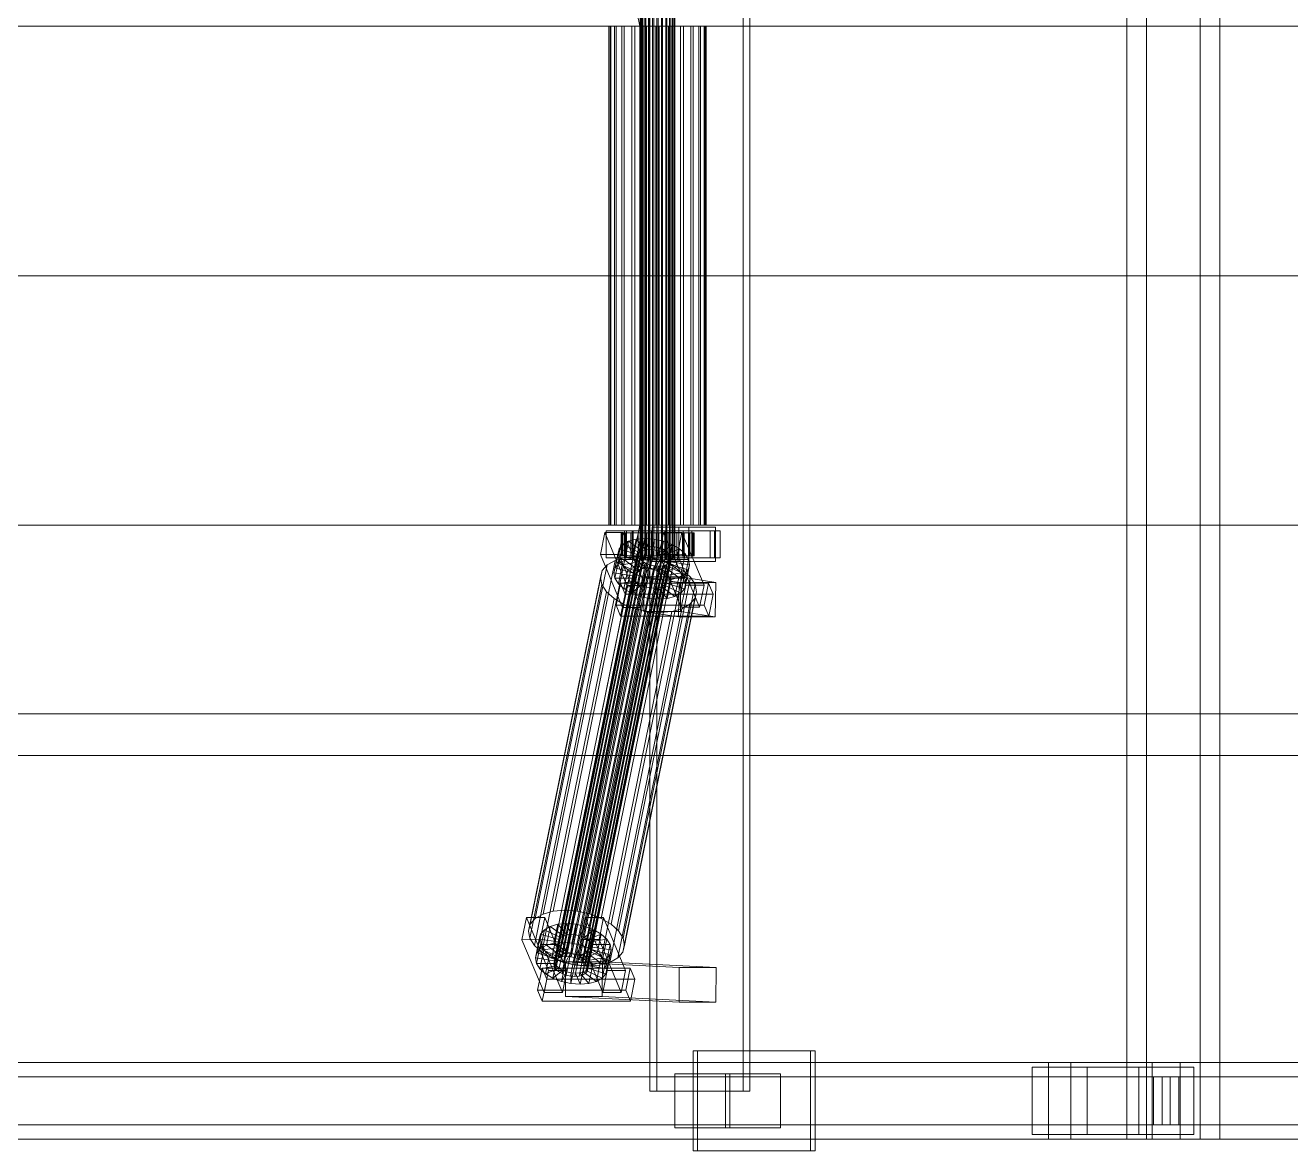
# Model space of a CAD drawing. Header units: millimetres. Extents: x -1970 to 59977, y -50268 to 6837.
# Drawn here: x 23017 to 23676, y -18456 to -17870 of the extents above; entities that cross this region are included whole.
import ezdxf

# ---------------------------------------------------------------- set-up
doc = ezdxf.new("R2010")
doc.units = ezdxf.units.MM
doc.layers.add('superior_C02', color=7, linetype='Continuous', lineweight=0)

msp = doc.modelspace()

# ---------------------------------------------------------------- linework, layer by layer
at = {"layer": 'superior_C02'}
for p, q in [((23591.099, -17550), (23591.099, -18450)), ((23601.328, -18450), (23601.328, -17550)), ((23629.353, -18450), (23629.353, -17550)), ((23639.582, -17550), (23639.582, -18450)), ((23342.755, -17575), (23342.755, -18425)), ((23346.262, -18425), (23346.262, -17575)), ((23391.337, -18425), (23391.337, -17575)), ((23394.844, -17575), (23394.844, -18425)), ((23317.533, -17771.702), (23337.537, -17870)), ((23339.281, -17870), (23319.277, -17771.702)), ((23337.71, -18148), (23337.71, -17852)), ((23337.935, -18148), (23337.935, -17852)), ((23338.098, -18148), (23338.098, -17852)), ((23338.758, -18148), (23338.758, -17852)), ((23339.072, -18148), (23339.072, -17852)), ((23340.123, -18148), (23340.123, -17852)), ((23340.566, -18148), (23340.566, -17852)), ((23341.936, -18148), (23341.936, -17852)), ((23342.478, -18148), (23342.478, -17852)), ((23344.074, -18148), (23344.074, -17852)), ((23344.679, -18148), (23344.679, -17852)), ((23346.391, -18148), (23346.391, -17852)), ((23347.018, -18148), (23347.018, -17852)), ((23348.73, -18148), (23348.73, -17852)), ((23349.335, -18148), (23349.335, -17852)), ((23350.931, -18148), (23350.931, -17852)), ((23351.473, -18148), (23351.473, -17852)), ((23352.843, -18148), (23352.843, -17852)), ((23353.286, -18148), (23353.286, -17852)), ((23354.337, -18148), (23354.337, -17852)), ((23354.651, -18148), (23354.651, -17852)), ((23355.312, -17852), (23355.312, -18148)), ((23355.474, -18148), (23355.474, -17852)), ((23355.699, -18148), (23355.699, -17852)), ((22763.436, -17870), (23337.537, -17870)), ((23339.281, -17870), (22765.179, -17870)), ((23321.956, -17870), (23321.32, -17870)), ((23321.32, -17870), (23322.414, -17870)), ((23321.32, -18130), (23321.32, -17870)), ((23324.279, -17870), (23321.956, -17870)), ((23321.956, -18130), (23321.956, -17870)), ((23322.414, -17870), (23325.163, -17870)), ((23322.414, -18130), (23322.414, -17870)), ((23328.13, -17870), (23324.279, -17870)), ((23324.279, -18130), (23324.279, -17870)), ((23325.163, -17870), (23329.38, -17870)), ((23325.163, -18130), (23325.163, -17870)), ((23333.247, -17870), (23328.13, -17870)), ((23328.13, -18130), (23328.13, -17870)), ((23329.38, -17870), (23334.777, -17870)), ((23329.38, -18130), (23329.38, -17870)), ((23339.281, -17870), (23333.247, -17870)), ((23333.247, -18130), (23333.247, -17870)), ((23334.777, -17870), (23340.988, -17870)), ((23334.777, -18130), (23334.777, -17870)), ((23337.537, -17870), (23337.537, -18000)), ((23337.537, -17870), (23768.113, -17870)), ((23339.281, -18000), (23339.281, -17870)), ((23769.857, -17870), (23339.281, -17870)), ((23345.821, -17870), (23339.281, -17870)), ((23339.281, -18130), (23339.281, -17870)), ((23340.988, -17870), (23347.588, -17870)), ((23340.988, -18130), (23340.988, -17870)), ((23352.421, -17870), (23345.821, -17870)), ((23345.821, -18130), (23345.821, -17870)), ((23347.588, -17870), (23354.128, -17870)), ((23347.588, -18130), (23347.588, -17870)), ((23358.632, -17870), (23352.421, -17870)), ((23352.421, -18130), (23352.421, -17870)), ((23354.128, -17870), (23360.162, -17870)), ((23354.128, -18130), (23354.128, -17870)), ((23364.029, -17870), (23358.632, -17870)), ((23358.632, -18130), (23358.632, -17870)), ((23360.162, -17870), (23365.279, -17870)), ((23360.162, -18130), (23360.162, -17870)), ((23368.246, -17870), (23364.029, -17870)), ((23364.029, -18130), (23364.029, -17870)), ((23365.279, -17870), (23369.13, -17870)), ((23365.279, -18130), (23365.279, -17870)), ((23370.996, -17870), (23368.246, -17870)), ((23368.246, -18130), (23368.246, -17870)), ((23369.13, -17870), (23371.453, -17870)), ((23369.13, -18130), (23369.13, -17870)), ((23372.089, -17870), (23370.996, -17870)), ((23370.996, -17870), (23370.996, -18130)), ((23371.453, -17870), (23372.089, -17870)), ((23371.453, -18130), (23371.453, -17870)), ((23372.089, -18130), (23372.089, -17870)), ((22763.436, -18000), (23337.537, -18000)), ((23339.281, -18000), (22765.179, -18000)), ((23337.537, -18000), (23337.537, -18130)), ((23337.537, -18000), (23768.113, -18000)), ((23339.281, -18130), (23339.281, -18000)), ((23769.857, -18000), (23339.281, -18000)), ((22763.436, -18130), (23337.537, -18130)), ((23339.281, -18130), (22765.179, -18130)), ((23337.537, -18130), (23317.533, -18228.298)), ((23319.277, -18228.298), (23339.281, -18130)), ((23322.414, -18130), (23321.32, -18130)), ((23321.32, -18130), (23321.956, -18130)), ((23321.956, -18130), (23324.279, -18130)), ((23325.163, -18130), (23322.414, -18130)), ((23324.279, -18130), (23328.13, -18130)), ((23329.38, -18130), (23325.163, -18130)), ((23328.13, -18130), (23333.247, -18130)), ((23334.777, -18130), (23329.38, -18130)), ((23333.247, -18130), (23339.281, -18130)), ((23340.988, -18130), (23334.777, -18130)), ((23337.537, -18130), (23768.113, -18130)), ((23769.857, -18130), (23339.281, -18130)), ((23339.281, -18130), (23345.821, -18130)), ((23347.588, -18130), (23340.988, -18130)), ((23362.99, -18131), (23343.863, -18131)), ((23343.863, -18131), (23343.863, -18149)), ((23357.775, -18131), (23343.863, -18131)), ((23345.821, -18130), (23352.421, -18130)), ((23354.128, -18130), (23347.588, -18130)), ((23352.421, -18130), (23358.632, -18130)), ((23360.162, -18130), (23354.128, -18130)), ((23357.775, -18149), (23357.775, -18131)), ((23357.775, -18131), (23376.902, -18131)), ((23358.632, -18130), (23364.029, -18130)), ((23365.279, -18130), (23360.162, -18130)), ((23362.99, -18149), (23362.99, -18131)), ((23362.99, -18131), (23376.902, -18131)), ((23364.029, -18130), (23368.246, -18130)), ((23369.13, -18130), (23365.279, -18130)), ((23368.246, -18130), (23370.996, -18130)), ((23371.453, -18130), (23369.13, -18130)), ((23370.996, -18130), (23372.089, -18130)), ((23372.089, -18130), (23371.453, -18130)), ((23376.902, -18131), (23376.902, -18149)), ((23319.223, -18133.859), (23316.89, -18145.327)), ((23328.787, -18133.847), (23319.223, -18133.859)), ((23330.746, -18161.391), (23319.223, -18133.859)), ((23329.463, -18133), (23319.899, -18133)), ((23319.899, -18133), (23319.899, -18147)), ((23333.928, -18133), (23319.899, -18133)), ((23326.453, -18145.315), (23328.787, -18133.847)), ((23328.192, -18134), (23327.716, -18134)), ((23327.716, -18134), (23337.71, -18134)), ((23327.716, -18146), (23327.716, -18134)), ((23327.716, -18134), (23328.534, -18134)), ((23329.93, -18134), (23328.192, -18134)), ((23328.192, -18134), (23337.935, -18134)), ((23328.192, -18146), (23328.192, -18134)), ((23328.534, -18134), (23338.098, -18134)), ((23328.534, -18146), (23328.534, -18134)), ((23328.534, -18134), (23330.591, -18134)), ((23331.626, -18138.419), (23328.588, -18140.156)), ((23328.787, -18133.847), (23340.31, -18161.379)), ((23329.463, -18147), (23329.463, -18133)), ((23329.463, -18133), (23343.491, -18133)), ((23329.625, -18148.249), (23331.626, -18138.419)), ((23332.81, -18134), (23329.93, -18134)), ((23329.93, -18134), (23338.758, -18134)), ((23329.93, -18146), (23329.93, -18134)), ((23376.379, -18133), (23330.475, -18133)), ((23330.475, -18133), (23330.475, -18147)), ((23333.397, -18133), (23330.475, -18133)), ((23330.591, -18134), (23339.072, -18134)), ((23330.591, -18146), (23330.591, -18134)), ((23330.591, -18134), (23333.745, -18134)), ((23335.553, -18137.325), (23331.626, -18138.419)), ((23331.626, -18138.419), (23338.487, -18143.38)), ((23336.638, -18134), (23332.81, -18134)), ((23332.81, -18134), (23340.123, -18134)), ((23332.81, -18146), (23332.81, -18134)), ((23333.397, -18147), (23333.397, -18133)), ((23333.397, -18133), (23379.301, -18133)), ((23333.552, -18147.155), (23335.553, -18137.325)), ((23333.745, -18134), (23340.566, -18134)), ((23333.745, -18146), (23333.745, -18134)), ((23333.745, -18134), (23337.783, -18134)), ((23333.928, -18147), (23333.928, -18133)), ((23333.928, -18133), (23343.491, -18133)), ((23340.1, -18136.948), (23335.553, -18137.325)), ((23335.553, -18137.325), (23340.347, -18142.862)), ((23341.151, -18134), (23336.638, -18134)), ((23336.638, -18134), (23341.936, -18134)), ((23336.638, -18146), (23336.638, -18134)), ((23337.71, -18134), (23337.935, -18134)), ((23337.71, -18134), (23337.71, -18146)), ((23338.098, -18134), (23337.71, -18134)), ((23337.783, -18134), (23342.478, -18134)), ((23337.783, -18146), (23337.783, -18134)), ((23337.783, -18134), (23342.428, -18134)), ((23337.935, -18134), (23338.758, -18134)), ((23337.935, -18134), (23337.935, -18146)), ((23338.098, -18134), (23338.098, -18146)), ((23339.072, -18134), (23338.098, -18134)), ((23338.1, -18146.777), (23340.1, -18136.948)), ((23338.758, -18134), (23340.123, -18134)), ((23338.758, -18134), (23338.758, -18146)), ((23339.072, -18134), (23339.072, -18146)), ((23340.566, -18134), (23339.072, -18134)), ((23344.958, -18137.313), (23340.1, -18136.948)), ((23340.1, -18136.948), (23342.501, -18142.683)), ((23340.123, -18134), (23341.936, -18134)), ((23340.123, -18134), (23340.123, -18146)), ((23340.566, -18134), (23340.566, -18146)), ((23342.478, -18134), (23340.566, -18134)), ((23346.044, -18134), (23341.151, -18134)), ((23341.151, -18134), (23344.074, -18134)), ((23341.151, -18146), (23341.151, -18134)), ((23341.936, -18134), (23344.074, -18134)), ((23341.936, -18134), (23341.936, -18146)), ((23342.428, -18134), (23344.679, -18134)), ((23342.428, -18146), (23342.428, -18134)), ((23342.428, -18134), (23347.366, -18134)), ((23342.478, -18134), (23342.478, -18146)), ((23344.679, -18134), (23342.478, -18134)), ((23342.958, -18147.143), (23344.958, -18137.313)), ((23343.491, -18133), (23343.491, -18147)), ((23344.074, -18134), (23346.391, -18134)), ((23344.074, -18134), (23344.074, -18146)), ((23344.679, -18134), (23344.679, -18146)), ((23347.018, -18134), (23344.679, -18134)), ((23344.958, -18137.313), (23344.802, -18142.856)), ((23349.796, -18138.396), (23344.958, -18137.313)), ((23350.981, -18134), (23346.044, -18134)), ((23346.044, -18134), (23346.391, -18134)), ((23346.044, -18146), (23346.044, -18134)), ((23346.391, -18134), (23348.73, -18134)), ((23346.391, -18134), (23346.391, -18146)), ((23347.366, -18134), (23347.018, -18134)), ((23347.018, -18134), (23347.018, -18146)), ((23349.335, -18134), (23347.018, -18134)), ((23349.796, -18138.396), (23347.094, -18143.369)), ((23347.366, -18146), (23347.366, -18134)), ((23347.366, -18134), (23352.258, -18134)), ((23349.826, -18133.821), (23347.492, -18145.289)), ((23347.796, -18148.226), (23349.796, -18138.396)), ((23350.981, -18134), (23348.73, -18134)), ((23348.73, -18134), (23350.931, -18134)), ((23348.73, -18134), (23348.73, -18146)), ((23352.258, -18134), (23349.335, -18134)), ((23349.335, -18134), (23349.335, -18146)), ((23351.473, -18134), (23349.335, -18134)), ((23354.284, -18140.123), (23349.796, -18138.396)), ((23359.389, -18133.809), (23349.826, -18133.821)), ((23361.349, -18161.353), (23349.826, -18133.821)), ((23360.066, -18133), (23350.502, -18133)), ((23350.502, -18133), (23350.502, -18147)), ((23364.531, -18133), (23350.502, -18133)), ((23355.626, -18134), (23350.931, -18134)), ((23350.931, -18134), (23352.843, -18134)), ((23350.931, -18134), (23350.931, -18146)), ((23355.626, -18134), (23350.981, -18134)), ((23350.981, -18146), (23350.981, -18134)), ((23356.771, -18134), (23351.473, -18134)), ((23351.473, -18134), (23351.473, -18146)), ((23353.286, -18134), (23351.473, -18134)), ((23352.258, -18146), (23352.258, -18134)), ((23352.258, -18134), (23356.771, -18134)), ((23359.664, -18134), (23352.843, -18134)), ((23352.843, -18134), (23354.337, -18134)), ((23352.843, -18134), (23352.843, -18146)), ((23360.599, -18134), (23353.286, -18134)), ((23353.286, -18134), (23353.286, -18146)), ((23354.651, -18134), (23353.286, -18134)), ((23362.819, -18134), (23354.337, -18134)), ((23354.337, -18134), (23355.312, -18134)), ((23354.337, -18134), (23354.337, -18146)), ((23363.48, -18134), (23354.651, -18134)), ((23354.651, -18134), (23354.651, -18146)), ((23355.474, -18134), (23354.651, -18134)), ((23355.312, -18134), (23364.875, -18134)), ((23355.312, -18146), (23355.312, -18134)), ((23355.312, -18134), (23355.699, -18134)), ((23365.217, -18134), (23355.474, -18134)), ((23355.474, -18134), (23355.474, -18146)), ((23355.699, -18134), (23355.474, -18134)), ((23359.664, -18134), (23355.626, -18134)), ((23355.626, -18146), (23355.626, -18134)), ((23365.693, -18134), (23355.699, -18134)), ((23355.699, -18134), (23355.699, -18146)), ((23356.771, -18146), (23356.771, -18134)), ((23356.771, -18134), (23360.599, -18134)), ((23357.056, -18145.277), (23359.389, -18133.809)), ((23359.389, -18133.809), (23370.913, -18161.341)), ((23362.819, -18134), (23359.664, -18134)), ((23359.664, -18146), (23359.664, -18134)), ((23360.066, -18147), (23360.066, -18133)), ((23360.066, -18133), (23374.094, -18133)), ((23360.599, -18146), (23360.599, -18134)), ((23360.599, -18134), (23363.48, -18134)), ((23364.875, -18134), (23362.819, -18134)), ((23362.819, -18146), (23362.819, -18134)), ((23363.48, -18146), (23363.48, -18134)), ((23363.48, -18134), (23365.217, -18134)), ((23364.531, -18147), (23364.531, -18133)), ((23364.531, -18133), (23374.094, -18133)), ((23364.875, -18134), (23364.875, -18146)), ((23365.693, -18134), (23364.875, -18134)), ((23365.217, -18146), (23365.217, -18134)), ((23365.217, -18134), (23365.693, -18134)), ((23365.693, -18146), (23365.693, -18134)), ((23374.094, -18133), (23374.094, -18147)), ((23376.379, -18147), (23376.379, -18133)), ((23376.379, -18133), (23379.301, -18133)), ((23379.301, -18133), (23379.301, -18147)), ((23292.613, -18358.68), (23336.122, -18144.881)), ((23292.952, -18357.434), (23336.46, -18143.635)), ((23293.872, -18356.363), (23337.381, -18142.565)), ((23295.311, -18355.541), (23338.82, -18141.742)), ((23297.171, -18355.022), (23340.68, -18141.224)), ((23299.325, -18354.844), (23342.834, -18141.045)), ((23301.627, -18355.017), (23345.135, -18141.218)), ((23303.918, -18355.53), (23347.427, -18141.731)), ((23306.044, -18356.348), (23349.553, -18142.549)), ((23307.859, -18357.415), (23351.368, -18143.617)), ((23309.24, -18358.659), (23352.749, -18144.861)), ((23316.89, -18145.327), (23326.453, -18145.315)), ((23316.89, -18145.327), (23328.413, -18172.859)), ((23323.929, -18154.877), (23325.929, -18145.047)), ((23324.644, -18152.246), (23326.645, -18142.416)), ((23326.645, -18142.416), (23325.929, -18145.047)), ((23325.929, -18145.047), (23335.788, -18146.52)), ((23325.929, -18145.047), (23326.491, -18147.868)), ((23337.976, -18172.847), (23326.453, -18145.315)), ((23326.587, -18149.985), (23328.588, -18140.156)), ((23328.588, -18140.156), (23326.645, -18142.416)), ((23326.645, -18142.416), (23336.127, -18145.274)), ((23337.71, -18146), (23327.716, -18146)), ((23327.716, -18146), (23328.192, -18146)), ((23328.534, -18146), (23327.716, -18146)), ((23337.935, -18146), (23328.192, -18146)), ((23328.192, -18146), (23329.93, -18146)), ((23338.098, -18146), (23328.534, -18146)), ((23330.591, -18146), (23328.534, -18146)), ((23328.588, -18140.156), (23337.047, -18144.203)), ((23338.758, -18146), (23329.93, -18146)), ((23329.93, -18146), (23332.81, -18146)), ((23339.072, -18146), (23330.591, -18146)), ((23333.745, -18146), (23330.591, -18146)), ((23340.123, -18146), (23332.81, -18146)), ((23332.81, -18146), (23336.638, -18146)), ((23340.566, -18146), (23333.745, -18146)), ((23337.783, -18146), (23333.745, -18146)), ((23336.127, -18145.274), (23334.127, -18155.103)), ((23337.047, -18144.203), (23335.047, -18154.033)), ((23335.788, -18146.52), (23336.127, -18145.274)), ((23336.46, -18143.635), (23336.122, -18144.881)), ((23336.122, -18144.881), (23336.388, -18146.218)), ((23336.127, -18145.274), (23337.047, -18144.203)), ((23337.381, -18142.565), (23336.46, -18143.635)), ((23338.487, -18143.38), (23336.486, -18153.21)), ((23341.936, -18146), (23336.638, -18146)), ((23336.638, -18146), (23341.151, -18146)), ((23337.047, -18144.203), (23338.487, -18143.38)), ((23338.82, -18141.742), (23337.381, -18142.565)), ((23337.935, -18146), (23337.71, -18146)), ((23337.71, -18146), (23338.098, -18146)), ((23342.478, -18146), (23337.783, -18146)), ((23342.428, -18146), (23337.783, -18146)), ((23338.758, -18146), (23337.935, -18146)), ((23338.098, -18146), (23339.072, -18146)), ((23340.347, -18142.862), (23338.346, -18152.692)), ((23338.487, -18143.38), (23340.347, -18142.862)), ((23340.123, -18146), (23338.758, -18146)), ((23340.68, -18141.224), (23338.82, -18141.742)), ((23339.072, -18146), (23340.566, -18146)), ((23341.936, -18146), (23340.123, -18146)), ((23340.347, -18142.862), (23342.501, -18142.683)), ((23342.501, -18142.683), (23340.5, -18152.513)), ((23340.566, -18146), (23342.478, -18146)), ((23342.834, -18141.045), (23340.68, -18141.224)), ((23344.074, -18146), (23341.151, -18146)), ((23341.151, -18146), (23346.044, -18146)), ((23344.074, -18146), (23341.936, -18146)), ((23344.679, -18146), (23342.428, -18146)), ((23347.366, -18146), (23342.428, -18146)), ((23342.478, -18146), (23344.679, -18146)), ((23342.501, -18142.683), (23344.802, -18142.856)), ((23344.802, -18142.856), (23342.802, -18152.686)), ((23345.135, -18141.218), (23342.834, -18141.045)), ((23346.391, -18146), (23344.074, -18146)), ((23344.679, -18146), (23347.018, -18146)), ((23344.802, -18142.856), (23347.094, -18143.369)), ((23347.094, -18143.369), (23345.093, -18153.199)), ((23347.427, -18141.731), (23345.135, -18141.218)), ((23346.391, -18146), (23346.044, -18146)), ((23346.044, -18146), (23350.981, -18146)), ((23348.73, -18146), (23346.391, -18146)), ((23347.018, -18146), (23347.366, -18146)), ((23347.018, -18146), (23349.335, -18146)), ((23347.094, -18143.369), (23349.22, -18144.188)), ((23349.22, -18144.188), (23347.219, -18154.017)), ((23352.258, -18146), (23347.366, -18146)), ((23349.553, -18142.549), (23347.427, -18141.731)), ((23347.492, -18145.289), (23357.056, -18145.277)), ((23347.492, -18145.289), (23359.015, -18172.821)), ((23350.931, -18146), (23348.73, -18146)), ((23348.73, -18146), (23350.981, -18146)), ((23351.035, -18145.255), (23349.034, -18155.085)), ((23354.284, -18140.123), (23349.22, -18144.188)), ((23349.22, -18144.188), (23351.035, -18145.255)), ((23349.335, -18146), (23352.258, -18146)), ((23349.335, -18146), (23351.473, -18146)), ((23351.368, -18143.617), (23349.553, -18142.549)), ((23352.843, -18146), (23350.931, -18146)), ((23350.931, -18146), (23355.626, -18146)), ((23350.981, -18146), (23355.626, -18146)), ((23358.117, -18142.377), (23351.035, -18145.255)), ((23351.035, -18145.255), (23352.416, -18146.499)), ((23352.749, -18144.861), (23351.368, -18143.617)), ((23351.473, -18146), (23356.771, -18146)), ((23351.473, -18146), (23353.286, -18146)), ((23356.771, -18146), (23352.258, -18146)), ((23352.284, -18149.953), (23354.284, -18140.123)), ((23361.032, -18145.003), (23352.416, -18146.499)), ((23353.602, -18146.196), (23352.749, -18144.861)), ((23354.337, -18146), (23352.843, -18146)), ((23352.843, -18146), (23359.664, -18146)), ((23353.286, -18146), (23360.599, -18146)), ((23353.286, -18146), (23354.651, -18146)), ((23358.117, -18142.377), (23354.284, -18140.123)), ((23355.312, -18146), (23354.337, -18146)), ((23354.337, -18146), (23362.819, -18146)), ((23354.651, -18146), (23363.48, -18146)), ((23354.651, -18146), (23355.474, -18146)), ((23364.875, -18146), (23355.312, -18146)), ((23355.699, -18146), (23355.312, -18146)), ((23355.474, -18146), (23365.217, -18146)), ((23355.474, -18146), (23355.699, -18146)), ((23355.626, -18146), (23359.664, -18146)), ((23355.699, -18146), (23365.693, -18146)), ((23356.116, -18152.207), (23358.117, -18142.377)), ((23360.599, -18146), (23356.771, -18146)), ((23368.579, -18172.809), (23357.056, -18145.277)), ((23361.032, -18145.003), (23358.117, -18142.377)), ((23359.032, -18154.833), (23361.032, -18145.003)), ((23359.664, -18146), (23362.819, -18146)), ((23363.48, -18146), (23360.599, -18146)), ((23362.832, -18147.823), (23361.032, -18145.003)), ((23362.819, -18146), (23364.875, -18146)), ((23365.217, -18146), (23363.48, -18146)), ((23364.875, -18146), (23365.693, -18146)), ((23365.693, -18146), (23365.217, -18146)), ((23282.998, -18334.981), (23320.506, -18150.672)), ((23287.06, -18332.659), (23324.568, -18148.35)), ((23292.31, -18331.197), (23329.817, -18146.887)), ((23292.879, -18360.017), (23336.388, -18146.218)), ((23293.731, -18361.352), (23337.24, -18147.554)), ((23295.112, -18362.596), (23338.621, -18148.798)), ((23296.927, -18363.664), (23340.436, -18149.865)), ((23298.389, -18330.692), (23335.896, -18146.383)), ((23299.053, -18364.482), (23342.562, -18150.683)), ((23301.345, -18364.995), (23344.854, -18151.196)), ((23303.646, -18365.168), (23347.155, -18151.369)), ((23304.883, -18331.181), (23342.391, -18146.872)), ((23305.8, -18364.989), (23349.309, -18151.191)), ((23307.66, -18364.471), (23351.169, -18150.672)), ((23309.1, -18363.648), (23352.608, -18149.85)), ((23310.02, -18362.578), (23353.529, -18148.779)), ((23353.602, -18146.196), (23310.093, -18359.995)), ((23310.359, -18361.332), (23353.868, -18147.533)), ((23311.351, -18332.629), (23348.859, -18148.32)), ((23317.351, -18334.938), (23354.859, -18150.629)), ((23320.506, -18150.672), (23317.909, -18153.694)), ((23319.899, -18147), (23329.463, -18147)), ((23319.899, -18147), (23333.928, -18147)), ((23324.568, -18148.35), (23320.506, -18150.672)), ((23323.929, -18154.877), (23324.644, -18152.246)), ((23324.49, -18157.698), (23326.491, -18147.868)), ((23329.817, -18146.887), (23324.568, -18148.35)), ((23324.644, -18152.246), (23326.587, -18149.985)), ((23334.127, -18155.103), (23324.644, -18152.246)), ((23326.29, -18160.518), (23328.291, -18150.688)), ((23326.491, -18147.868), (23336.054, -18147.856)), ((23326.491, -18147.868), (23328.291, -18150.688)), ((23326.587, -18149.985), (23329.625, -18148.249)), ((23335.047, -18154.033), (23326.587, -18149.985)), ((23328.291, -18150.688), (23336.907, -18149.192)), ((23328.291, -18150.688), (23331.206, -18153.314)), ((23343.491, -18147), (23329.463, -18147)), ((23329.625, -18148.249), (23333.552, -18147.155)), ((23336.486, -18153.21), (23329.625, -18148.249)), ((23335.896, -18146.383), (23329.817, -18146.887)), ((23330.475, -18147), (23376.379, -18147)), ((23330.475, -18147), (23333.397, -18147)), ((23331.206, -18153.314), (23338.288, -18150.436)), ((23379.301, -18147), (23333.397, -18147)), ((23333.552, -18147.155), (23338.1, -18146.777)), ((23338.346, -18152.692), (23333.552, -18147.155)), ((23335.788, -18146.52), (23333.788, -18156.35)), ((23343.491, -18147), (23333.928, -18147)), ((23336.054, -18147.856), (23334.054, -18157.686)), ((23336.907, -18149.192), (23334.906, -18159.022)), ((23335.038, -18155.567), (23340.103, -18151.503)), ((23336.054, -18147.856), (23335.788, -18146.52)), ((23342.391, -18146.872), (23335.896, -18146.383)), ((23336.907, -18149.192), (23336.054, -18147.856)), ((23338.288, -18150.436), (23336.287, -18160.266)), ((23336.388, -18146.218), (23337.24, -18147.554)), ((23338.346, -18152.692), (23336.486, -18153.21)), ((23338.288, -18150.436), (23336.907, -18149.192)), ((23337.24, -18147.554), (23338.621, -18148.798)), ((23338.098, -18148), (23337.71, -18148)), ((23337.71, -18148), (23337.935, -18148)), ((23337.935, -18148), (23338.758, -18148)), ((23339.072, -18148), (23338.098, -18148)), ((23340.5, -18152.513), (23338.1, -18146.777)), ((23338.1, -18146.777), (23342.958, -18147.143)), ((23340.103, -18151.503), (23338.103, -18161.333)), ((23340.103, -18151.503), (23338.288, -18150.436)), ((23340.5, -18152.513), (23338.346, -18152.692)), ((23338.621, -18148.798), (23340.436, -18149.865)), ((23338.758, -18148), (23340.123, -18148)), ((23340.566, -18148), (23339.072, -18148)), ((23339.526, -18157.295), (23342.229, -18152.321)), ((23342.229, -18152.321), (23340.103, -18151.503)), ((23340.123, -18148), (23341.936, -18148)), ((23342.229, -18152.321), (23340.228, -18162.151)), ((23340.436, -18149.865), (23342.562, -18150.683)), ((23342.802, -18152.686), (23340.5, -18152.513)), ((23342.478, -18148), (23340.566, -18148)), ((23341.936, -18148), (23344.074, -18148)), ((23344.521, -18152.835), (23342.229, -18152.321)), ((23348.859, -18148.32), (23342.391, -18146.872)), ((23344.679, -18148), (23342.478, -18148)), ((23342.562, -18150.683), (23344.854, -18151.196)), ((23342.802, -18152.686), (23342.958, -18147.143)), ((23345.093, -18153.199), (23342.802, -18152.686)), ((23342.958, -18147.143), (23347.796, -18148.226)), ((23343.863, -18149), (23362.99, -18149)), ((23357.775, -18149), (23343.863, -18149)), ((23344.074, -18148), (23346.391, -18148)), ((23347.018, -18148), (23344.679, -18148)), ((23344.854, -18151.196), (23347.155, -18151.369)), ((23345.093, -18153.199), (23347.796, -18148.226)), ((23346.391, -18148), (23348.73, -18148)), ((23349.335, -18148), (23347.018, -18148)), ((23347.155, -18151.369), (23349.309, -18151.191)), ((23347.219, -18154.017), (23352.284, -18149.953)), ((23347.796, -18148.226), (23352.284, -18149.953)), ((23348.73, -18148), (23350.931, -18148)), ((23350.836, -18152.311), (23348.835, -18162.14)), ((23354.859, -18150.629), (23348.859, -18148.32)), ((23350.836, -18152.311), (23348.976, -18152.829)), ((23349.034, -18155.085), (23356.116, -18152.207)), ((23349.309, -18151.191), (23351.169, -18150.672)), ((23351.473, -18148), (23349.335, -18148)), ((23352.275, -18151.488), (23350.275, -18161.318)), ((23352.416, -18146.499), (23350.415, -18156.329)), ((23350.502, -18147), (23360.066, -18147)), ((23350.502, -18147), (23364.531, -18147)), ((23352.275, -18151.488), (23350.836, -18152.311)), ((23357.697, -18157.272), (23350.836, -18152.311)), ((23350.931, -18148), (23352.843, -18148)), ((23351.169, -18150.672), (23352.608, -18149.85)), ((23353.195, -18150.417), (23351.195, -18160.247)), ((23351.268, -18157.665), (23353.268, -18147.835)), ((23353.286, -18148), (23351.473, -18148)), ((23353.534, -18149.171), (23351.534, -18159.001)), ((23353.195, -18150.417), (23352.275, -18151.488)), ((23360.735, -18155.535), (23352.275, -18151.488)), ((23352.284, -18149.953), (23356.116, -18152.207)), ((23352.416, -18146.499), (23353.268, -18147.835)), ((23352.608, -18149.85), (23353.529, -18148.779)), ((23352.843, -18148), (23354.337, -18148)), ((23353.534, -18149.171), (23353.195, -18150.417)), ((23362.678, -18153.275), (23353.195, -18150.417)), ((23353.268, -18147.835), (23362.832, -18147.823)), ((23353.268, -18147.835), (23353.534, -18149.171)), ((23354.651, -18148), (23353.286, -18148)), ((23353.529, -18148.779), (23353.868, -18147.533)), ((23363.393, -18150.644), (23353.534, -18149.171)), ((23353.868, -18147.533), (23353.602, -18146.196)), ((23354.337, -18148), (23355.312, -18148)), ((23355.474, -18148), (23354.651, -18148)), ((23359.982, -18153.641), (23354.859, -18150.629)), ((23355.312, -18148), (23355.699, -18148)), ((23355.699, -18148), (23355.474, -18148)), ((23356.116, -18152.207), (23359.032, -18154.833)), ((23376.902, -18149), (23357.775, -18149)), ((23374.094, -18147), (23360.066, -18147)), ((23362.832, -18147.823), (23360.831, -18157.653)), ((23361.393, -18160.474), (23363.393, -18150.644)), ((23362.678, -18153.275), (23363.393, -18150.644)), ((23363.393, -18150.644), (23362.832, -18147.823)), ((23376.902, -18149), (23362.99, -18149)), ((23374.094, -18147), (23364.531, -18147)), ((23379.301, -18147), (23376.379, -18147)), ((23279.445, -18341.52), (23316.953, -18157.211)), ((23280.401, -18338.003), (23317.909, -18153.694)), ((23317.909, -18153.694), (23316.953, -18157.211)), ((23316.953, -18157.211), (23317.703, -18160.982)), ((23322.474, -18337.95), (23359.982, -18153.641)), ((23333.788, -18156.35), (23323.929, -18154.877)), ((23324.49, -18157.698), (23323.929, -18154.877)), ((23334.054, -18157.686), (23324.49, -18157.698)), ((23326.29, -18160.518), (23324.49, -18157.698)), ((23334.906, -18159.022), (23326.29, -18160.518)), ((23326.371, -18341.461), (23363.879, -18157.152)), ((23329.205, -18163.144), (23331.206, -18153.314)), ((23331.206, -18153.314), (23335.038, -18155.567)), ((23333.038, -18165.397), (23335.038, -18155.567)), ((23334.127, -18155.103), (23333.788, -18156.35)), ((23333.788, -18156.35), (23334.054, -18157.686)), ((23334.054, -18157.686), (23334.906, -18159.022)), ((23335.047, -18154.033), (23334.127, -18155.103)), ((23334.906, -18159.022), (23336.287, -18160.266)), ((23335.038, -18155.567), (23339.526, -18157.295)), ((23336.486, -18153.21), (23335.047, -18154.033)), ((23337.526, -18167.125), (23339.526, -18157.295)), ((23339.741, -18156.962), (23339.498, -18174.943)), ((23339.526, -18157.295), (23344.364, -18158.378)), ((23358.867, -18156.962), (23339.741, -18156.962)), ((23357.89, -18159.83), (23339.741, -18156.962)), ((23342.364, -18168.208), (23344.364, -18158.378)), ((23344.521, -18152.835), (23342.52, -18162.664)), ((23344.364, -18158.378), (23344.521, -18152.835)), ((23344.364, -18158.378), (23349.222, -18158.743)), ((23346.822, -18153.008), (23344.521, -18152.835)), ((23346.822, -18153.008), (23344.821, -18162.837)), ((23347.219, -18154.017), (23345.093, -18153.199)), ((23348.976, -18152.829), (23346.822, -18153.008)), ((23349.222, -18158.743), (23346.822, -18153.008)), ((23348.976, -18152.829), (23346.975, -18162.659)), ((23349.034, -18155.085), (23347.219, -18154.017)), ((23347.222, -18168.573), (23349.222, -18158.743)), ((23353.77, -18158.366), (23348.976, -18152.829)), ((23350.415, -18156.329), (23349.034, -18155.085)), ((23349.222, -18158.743), (23353.77, -18158.366)), ((23350.415, -18156.329), (23359.032, -18154.833)), ((23351.268, -18157.665), (23350.415, -18156.329)), ((23351.195, -18160.247), (23351.534, -18159.001)), ((23360.831, -18157.653), (23351.268, -18157.665)), ((23351.534, -18159.001), (23351.268, -18157.665)), ((23351.534, -18159.001), (23361.393, -18160.474)), ((23351.769, -18168.196), (23353.77, -18158.366)), ((23353.77, -18158.366), (23357.697, -18157.272)), ((23355.696, -18167.102), (23357.697, -18157.272)), ((23357.697, -18157.272), (23360.735, -18155.535)), ((23358.624, -18174.943), (23358.867, -18156.962)), ((23358.735, -18165.365), (23360.735, -18155.535)), ((23358.867, -18156.962), (23377.017, -18159.83)), ((23359.032, -18154.833), (23360.831, -18157.653)), ((23363.879, -18157.152), (23359.982, -18153.641)), ((23360.677, -18163.105), (23362.678, -18153.275)), ((23360.735, -18155.535), (23362.678, -18153.275)), ((23360.831, -18157.653), (23361.393, -18160.474)), ((23366.285, -18160.922), (23363.879, -18157.152)), ((23280.195, -18345.291), (23317.703, -18160.982)), ((23282.601, -18349.061), (23320.109, -18164.752)), ((23317.703, -18160.982), (23320.109, -18164.752)), ((23320.109, -18164.752), (23324.006, -18168.263)), ((23327.397, -18160.247), (23325.064, -18171.715)), ((23329.205, -18163.144), (23326.29, -18160.518)), ((23373.302, -18160.19), (23327.397, -18160.247)), ((23329.798, -18165.983), (23327.397, -18160.247)), ((23328.413, -18172.859), (23330.746, -18161.391)), ((23366.285, -18160.922), (23328.777, -18345.231)), ((23336.287, -18160.266), (23329.205, -18163.144)), ((23333.038, -18165.397), (23329.205, -18163.144)), ((23329.528, -18349.002), (23367.035, -18164.693)), ((23330.746, -18161.391), (23340.31, -18161.379)), ((23338.103, -18161.333), (23333.038, -18165.397)), ((23337.526, -18167.125), (23333.038, -18165.397)), ((23336.287, -18160.266), (23338.103, -18161.333)), ((23340.228, -18162.151), (23337.526, -18167.125)), ((23340.31, -18161.379), (23337.976, -18172.847)), ((23338.103, -18161.333), (23340.228, -18162.151)), ((23340.228, -18162.151), (23342.52, -18162.664)), ((23342.52, -18162.664), (23342.364, -18168.208)), ((23342.52, -18162.664), (23344.821, -18162.837)), ((23344.821, -18162.837), (23346.975, -18162.659)), ((23344.821, -18162.837), (23347.222, -18168.573)), ((23346.975, -18162.659), (23348.835, -18162.14)), ((23346.975, -18162.659), (23351.769, -18168.196)), ((23348.835, -18162.14), (23350.275, -18161.318)), ((23348.835, -18162.14), (23355.696, -18167.102)), ((23350.275, -18161.318), (23351.195, -18160.247)), ((23350.275, -18161.318), (23358.735, -18165.365)), ((23351.195, -18160.247), (23360.677, -18163.105)), ((23358.735, -18165.365), (23355.696, -18167.102)), ((23357.648, -18177.811), (23357.89, -18159.83)), ((23357.89, -18159.83), (23377.017, -18159.83)), ((23360.677, -18163.105), (23358.735, -18165.365)), ((23359.015, -18172.821), (23361.349, -18161.353)), ((23361.393, -18160.474), (23360.677, -18163.105)), ((23361.349, -18161.353), (23370.913, -18161.341)), ((23366.079, -18168.21), (23367.035, -18164.693)), ((23367.035, -18164.693), (23366.285, -18160.922)), ((23370.913, -18161.341), (23368.579, -18172.809)), ((23370.968, -18171.658), (23373.302, -18160.19)), ((23373.302, -18160.19), (23375.702, -18165.926)), ((23377.017, -18159.83), (23376.774, -18177.811)), ((23286.499, -18352.572), (23324.006, -18168.263)), ((23291.622, -18355.584), (23329.129, -18171.275)), ((23324.006, -18168.263), (23329.129, -18171.275)), ((23325.064, -18171.715), (23370.968, -18171.658)), ((23325.064, -18171.715), (23327.464, -18177.451)), ((23325.974, -18355.541), (23363.482, -18171.232)), ((23327.464, -18177.451), (23329.798, -18165.983)), ((23328.572, -18352.519), (23366.079, -18168.21)), ((23329.129, -18171.275), (23335.129, -18173.584)), ((23329.798, -18165.983), (23375.702, -18165.926)), ((23342.364, -18168.208), (23337.526, -18167.125)), ((23347.222, -18168.573), (23342.364, -18168.208)), ((23351.769, -18168.196), (23347.222, -18168.573)), ((23355.696, -18167.102), (23351.769, -18168.196)), ((23359.42, -18173.554), (23363.482, -18171.232)), ((23363.482, -18171.232), (23366.079, -18168.21)), ((23373.368, -18177.394), (23370.968, -18171.658)), ((23375.702, -18165.926), (23373.368, -18177.394)), ((23297.622, -18357.893), (23335.129, -18173.584)), ((23304.089, -18359.341), (23341.597, -18175.032)), ((23310.584, -18359.83), (23348.092, -18175.521)), ((23316.663, -18359.326), (23354.171, -18175.016)), ((23321.913, -18357.863), (23359.42, -18173.554)), ((23373.368, -18177.394), (23327.464, -18177.451)), ((23337.976, -18172.847), (23328.413, -18172.859)), ((23335.129, -18173.584), (23341.597, -18175.032)), ((23339.498, -18174.943), (23358.624, -18174.943)), ((23357.648, -18177.811), (23339.498, -18174.943)), ((23341.597, -18175.032), (23348.092, -18175.521)), ((23348.092, -18175.521), (23354.171, -18175.016)), ((23354.171, -18175.016), (23359.42, -18173.554)), ((23376.774, -18177.811), (23357.648, -18177.811)), ((23376.774, -18177.811), (23358.624, -18174.943)), ((23368.579, -18172.809), (23359.015, -18172.821)), ((23317.533, -18228.298), (22743.432, -18228.298)), ((22745.175, -18228.298), (23319.277, -18228.298)), ((23317.533, -18228.298), (23319.277, -18228.298)), ((23748.109, -18228.298), (23317.533, -18228.298)), ((23319.277, -18228.298), (23749.853, -18228.298)), ((25411.088, -18250), (16335.427, -18250)), ((16336.897, -18250), (25412.557, -18250)), ((23278.382, -18334.551), (23276.048, -18346.02)), ((23287.945, -18334.539), (23278.382, -18334.551)), ((23289.905, -18362.083), (23278.382, -18334.551)), ((23280.401, -18338.003), (23282.998, -18334.981)), ((23282.998, -18334.981), (23287.06, -18332.659)), ((23285.611, -18346.008), (23287.945, -18334.539)), ((23287.06, -18332.659), (23292.31, -18331.197)), ((23287.945, -18334.539), (23299.468, -18362.071)), ((23292.31, -18331.197), (23298.389, -18330.692)), ((23298.389, -18330.692), (23304.883, -18331.181)), ((23304.883, -18331.181), (23311.351, -18332.629)), ((23308.985, -18334.513), (23306.651, -18345.981)), ((23318.548, -18334.501), (23308.985, -18334.513)), ((23320.508, -18362.045), (23308.985, -18334.513)), ((23311.351, -18332.629), (23317.351, -18334.938)), ((23316.214, -18345.969), (23318.548, -18334.501)), ((23317.351, -18334.938), (23322.474, -18337.95)), ((23318.548, -18334.501), (23330.071, -18362.033)), ((23279.445, -18341.52), (23280.401, -18338.003)), ((23280.195, -18345.291), (23279.445, -18341.52)), ((23283.803, -18352.938), (23285.803, -18343.108)), ((23285.803, -18343.108), (23285.088, -18345.739)), ((23285.746, -18350.678), (23287.746, -18340.848)), ((23287.746, -18340.848), (23285.803, -18343.108)), ((23285.803, -18343.108), (23295.285, -18345.966)), ((23290.784, -18339.111), (23287.746, -18340.848)), ((23287.746, -18340.848), (23296.206, -18344.895)), ((23288.784, -18348.941), (23290.784, -18339.111)), ((23294.711, -18338.017), (23290.784, -18339.111)), ((23290.784, -18339.111), (23297.645, -18344.073)), ((23292.711, -18347.847), (23294.711, -18338.017)), ((23299.258, -18337.64), (23294.711, -18338.017)), ((23294.711, -18338.017), (23299.505, -18343.554)), ((23297.258, -18347.47), (23299.258, -18337.64)), ((23299.505, -18343.554), (23297.505, -18353.384)), ((23297.645, -18344.073), (23299.505, -18343.554)), ((23304.117, -18338.005), (23299.258, -18337.64)), ((23299.258, -18337.64), (23301.659, -18343.376)), ((23299.505, -18343.554), (23301.659, -18343.376)), ((23301.659, -18343.376), (23299.659, -18353.205)), ((23301.659, -18343.376), (23303.96, -18343.549)), ((23303.96, -18343.549), (23301.96, -18353.378)), ((23302.116, -18347.835), (23304.117, -18338.005)), ((23304.117, -18338.005), (23303.96, -18343.549)), ((23303.96, -18343.549), (23306.252, -18344.062)), ((23308.955, -18339.088), (23304.117, -18338.005)), ((23308.955, -18339.088), (23306.252, -18344.062)), ((23306.954, -18348.918), (23308.955, -18339.088)), ((23313.443, -18340.816), (23308.378, -18344.88)), ((23313.443, -18340.816), (23308.955, -18339.088)), ((23317.275, -18343.069), (23310.193, -18345.947)), ((23311.442, -18350.645), (23313.443, -18340.816)), ((23317.275, -18343.069), (23313.443, -18340.816)), ((23315.275, -18352.899), (23317.275, -18343.069)), ((23320.19, -18345.695), (23317.275, -18343.069)), ((23322.474, -18337.95), (23326.371, -18341.461)), ((23326.371, -18341.461), (23328.777, -18345.231)), ((23276.048, -18346.02), (23285.611, -18346.008)), ((23276.048, -18346.02), (23287.571, -18373.551)), ((23282.601, -18349.061), (23280.195, -18345.291)), ((23286.499, -18352.572), (23282.601, -18349.061)), ((23283.087, -18355.569), (23285.088, -18345.739)), ((23283.649, -18358.39), (23285.649, -18348.56)), ((23285.088, -18345.739), (23294.947, -18347.212)), ((23285.088, -18345.739), (23285.649, -18348.56)), ((23297.134, -18373.539), (23285.611, -18346.008)), ((23285.649, -18348.56), (23295.213, -18348.548)), ((23285.649, -18348.56), (23287.449, -18351.38)), ((23285.746, -18350.678), (23288.784, -18348.941)), ((23287.449, -18351.38), (23296.065, -18349.884)), ((23288.784, -18348.941), (23292.711, -18347.847)), ((23295.645, -18353.902), (23288.784, -18348.941)), ((23292.711, -18347.847), (23297.258, -18347.47)), ((23297.505, -18353.384), (23292.711, -18347.847)), ((23294.947, -18347.212), (23292.946, -18357.042)), ((23295.213, -18348.548), (23293.212, -18358.378)), ((23295.285, -18345.966), (23293.285, -18355.796)), ((23296.065, -18349.884), (23294.065, -18359.714)), ((23296.206, -18344.895), (23294.205, -18354.725)), ((23294.947, -18347.212), (23295.285, -18345.966)), ((23295.213, -18348.548), (23294.947, -18347.212)), ((23296.065, -18349.884), (23295.213, -18348.548)), ((23295.285, -18345.966), (23296.206, -18344.895)), ((23297.645, -18344.073), (23295.645, -18353.902)), ((23297.446, -18351.128), (23296.065, -18349.884)), ((23296.206, -18344.895), (23297.645, -18344.073)), ((23299.659, -18353.205), (23297.258, -18347.47)), ((23297.258, -18347.47), (23302.116, -18347.835)), ((23301.96, -18353.378), (23302.116, -18347.835)), ((23302.116, -18347.835), (23306.954, -18348.918)), ((23306.252, -18344.062), (23304.252, -18353.892)), ((23304.252, -18353.892), (23306.954, -18348.918)), ((23306.252, -18344.062), (23308.378, -18344.88)), ((23308.378, -18344.88), (23306.378, -18354.71)), ((23306.651, -18345.981), (23316.214, -18345.969)), ((23306.651, -18345.981), (23318.174, -18373.513)), ((23306.954, -18348.918), (23311.442, -18350.645)), ((23310.193, -18345.947), (23308.193, -18355.777)), ((23308.378, -18344.88), (23310.193, -18345.947)), ((23311.574, -18347.191), (23309.574, -18357.021)), ((23310.193, -18345.947), (23311.574, -18347.191)), ((23310.426, -18358.357), (23312.427, -18348.527)), ((23312.693, -18349.863), (23310.692, -18359.693)), ((23320.19, -18345.695), (23311.574, -18347.191)), ((23311.574, -18347.191), (23312.427, -18348.527)), ((23312.693, -18349.863), (23312.354, -18351.109)), ((23312.427, -18348.527), (23321.99, -18348.515)), ((23312.427, -18348.527), (23312.693, -18349.863)), ((23322.551, -18351.336), (23312.693, -18349.863)), ((23327.737, -18373.501), (23316.214, -18345.969)), ((23318.19, -18355.525), (23320.19, -18345.695)), ((23321.99, -18348.515), (23319.99, -18358.345)), ((23321.99, -18348.515), (23320.19, -18345.695)), ((23322.551, -18351.336), (23321.99, -18348.515)), ((23329.528, -18349.002), (23328.572, -18352.519)), ((23328.777, -18345.231), (23329.528, -18349.002)), ((23283.087, -18355.569), (23283.803, -18352.938)), ((23292.946, -18357.042), (23283.087, -18355.569)), ((23283.649, -18358.39), (23283.087, -18355.569)), ((23283.803, -18352.938), (23285.746, -18350.678)), ((23293.285, -18355.796), (23283.803, -18352.938)), ((23285.448, -18361.21), (23287.449, -18351.38)), ((23294.205, -18354.725), (23285.746, -18350.678)), ((23291.622, -18355.584), (23286.499, -18352.572)), ((23287.449, -18351.38), (23290.364, -18354.006)), ((23288.364, -18363.836), (23290.364, -18354.006)), ((23290.364, -18354.006), (23297.446, -18351.128)), ((23290.364, -18354.006), (23294.196, -18356.26)), ((23297.622, -18357.893), (23291.622, -18355.584)), ((23292.196, -18366.09), (23294.196, -18356.26)), ((23293.285, -18355.796), (23292.946, -18357.042)), ((23292.952, -18357.434), (23293.872, -18356.363)), ((23294.205, -18354.725), (23293.285, -18355.796)), ((23293.872, -18356.363), (23295.311, -18355.541)), ((23294.196, -18356.26), (23299.261, -18352.196)), ((23294.196, -18356.26), (23298.685, -18357.987)), ((23295.645, -18353.902), (23294.205, -18354.725)), ((23295.311, -18355.541), (23297.171, -18355.022)), ((23297.446, -18351.128), (23295.446, -18360.958)), ((23297.505, -18353.384), (23295.645, -18353.902)), ((23297.171, -18355.022), (23299.325, -18354.844)), ((23299.261, -18352.196), (23297.261, -18362.025)), ((23299.261, -18352.196), (23297.446, -18351.128)), ((23299.659, -18353.205), (23297.505, -18353.384)), ((23298.685, -18357.987), (23301.387, -18353.014)), ((23301.387, -18353.014), (23299.261, -18352.196)), ((23299.325, -18354.844), (23301.627, -18355.017)), ((23301.387, -18353.014), (23299.387, -18362.843)), ((23301.96, -18353.378), (23299.659, -18353.205)), ((23303.679, -18353.527), (23301.387, -18353.014)), ((23301.627, -18355.017), (23303.918, -18355.53)), ((23303.679, -18353.527), (23301.679, -18363.357)), ((23304.252, -18353.892), (23301.96, -18353.378)), ((23303.523, -18359.07), (23303.679, -18353.527)), ((23305.98, -18353.7), (23303.679, -18353.527)), ((23303.918, -18355.53), (23306.044, -18356.348)), ((23305.98, -18353.7), (23303.98, -18363.53)), ((23306.378, -18354.71), (23304.252, -18353.892)), ((23308.134, -18353.521), (23305.98, -18353.7)), ((23308.381, -18359.436), (23305.98, -18353.7)), ((23306.044, -18356.348), (23307.859, -18357.415)), ((23308.134, -18353.521), (23306.134, -18363.351)), ((23306.378, -18354.71), (23311.442, -18350.645)), ((23308.193, -18355.777), (23306.378, -18354.71)), ((23309.994, -18353.003), (23307.994, -18362.833)), ((23309.994, -18353.003), (23308.134, -18353.521)), ((23312.928, -18359.058), (23308.134, -18353.521)), ((23308.193, -18355.777), (23315.275, -18352.899)), ((23309.574, -18357.021), (23308.193, -18355.777)), ((23311.433, -18352.18), (23309.433, -18362.01)), ((23309.574, -18357.021), (23318.19, -18355.525)), ((23310.426, -18358.357), (23309.574, -18357.021)), ((23311.433, -18352.18), (23309.994, -18353.003)), ((23316.855, -18357.964), (23309.994, -18353.003)), ((23312.354, -18351.109), (23310.353, -18360.939)), ((23312.354, -18351.109), (23311.433, -18352.18)), ((23319.893, -18356.228), (23311.433, -18352.18)), ((23311.442, -18350.645), (23315.275, -18352.899)), ((23321.836, -18353.967), (23312.354, -18351.109)), ((23315.275, -18352.899), (23318.19, -18355.525)), ((23316.855, -18357.964), (23319.893, -18356.228)), ((23317.893, -18366.057), (23319.893, -18356.228)), ((23318.19, -18355.525), (23319.99, -18358.345)), ((23319.836, -18363.797), (23321.836, -18353.967)), ((23319.893, -18356.228), (23321.836, -18353.967)), ((23320.551, -18361.166), (23322.551, -18351.336)), ((23321.836, -18353.967), (23322.551, -18351.336)), ((23325.974, -18355.541), (23321.913, -18357.863)), ((23328.572, -18352.519), (23325.974, -18355.541)), ((23293.212, -18358.378), (23283.649, -18358.39)), ((23285.448, -18361.21), (23283.649, -18358.39)), ((23286.556, -18360.939), (23284.222, -18372.408)), ((23294.065, -18359.714), (23285.448, -18361.21)), ((23288.364, -18363.836), (23285.448, -18361.21)), ((23332.46, -18360.882), (23286.556, -18360.939)), ((23288.956, -18366.675), (23286.556, -18360.939)), ((23287.571, -18373.551), (23289.905, -18362.083)), ((23295.446, -18360.958), (23288.364, -18363.836)), ((23289.905, -18362.083), (23299.468, -18362.071)), ((23297.261, -18362.025), (23292.196, -18366.09)), ((23292.613, -18358.68), (23292.952, -18357.434)), ((23292.879, -18360.017), (23292.613, -18358.68)), ((23293.731, -18361.352), (23292.879, -18360.017)), ((23292.946, -18357.042), (23293.212, -18358.378)), ((23293.212, -18358.378), (23294.065, -18359.714)), ((23295.112, -18362.596), (23293.731, -18361.352)), ((23294.065, -18359.714), (23295.446, -18360.958)), ((23296.927, -18363.664), (23295.112, -18362.596)), ((23295.446, -18360.958), (23297.261, -18362.025)), ((23296.684, -18367.817), (23298.685, -18357.987)), ((23299.387, -18362.843), (23296.684, -18367.817)), ((23299.468, -18362.071), (23297.134, -18373.539)), ((23297.261, -18362.025), (23299.387, -18362.843)), ((23304.089, -18359.341), (23297.622, -18357.893)), ((23298.685, -18357.987), (23303.523, -18359.07)), ((23298.815, -18357.646), (23298.74, -18375.644)), ((23317.941, -18357.646), (23298.815, -18357.646)), ((23358.035, -18360.514), (23298.815, -18357.646)), ((23299.387, -18362.843), (23301.679, -18363.357)), ((23301.522, -18368.9), (23303.523, -18359.07)), ((23301.679, -18363.357), (23301.522, -18368.9)), ((23301.679, -18363.357), (23303.98, -18363.53)), ((23303.523, -18359.07), (23308.381, -18359.436)), ((23303.98, -18363.53), (23306.134, -18363.351)), ((23303.98, -18363.53), (23306.38, -18369.265)), ((23310.584, -18359.83), (23304.089, -18359.341)), ((23306.134, -18363.351), (23307.994, -18362.833)), ((23306.134, -18363.351), (23310.928, -18368.888)), ((23306.38, -18369.265), (23308.381, -18359.436)), ((23307.859, -18357.415), (23309.24, -18358.659)), ((23307.994, -18362.833), (23309.433, -18362.01)), ((23307.994, -18362.833), (23314.855, -18367.794)), ((23308.381, -18359.436), (23312.928, -18359.058)), ((23310.02, -18362.578), (23309.1, -18363.648)), ((23309.24, -18358.659), (23310.093, -18359.995)), ((23309.433, -18362.01), (23310.353, -18360.939)), ((23309.433, -18362.01), (23317.893, -18366.057)), ((23310.359, -18361.332), (23310.02, -18362.578)), ((23310.093, -18359.995), (23310.359, -18361.332)), ((23310.353, -18360.939), (23310.692, -18359.693)), ((23310.353, -18360.939), (23319.836, -18363.797)), ((23319.99, -18358.345), (23310.426, -18358.357)), ((23310.692, -18359.693), (23310.426, -18358.357)), ((23316.663, -18359.326), (23310.584, -18359.83)), ((23310.692, -18359.693), (23320.551, -18361.166)), ((23310.928, -18368.888), (23312.928, -18359.058)), ((23312.928, -18359.058), (23316.855, -18357.964)), ((23314.855, -18367.794), (23316.855, -18357.964)), ((23321.913, -18357.863), (23316.663, -18359.326)), ((23317.867, -18375.644), (23317.941, -18357.646)), ((23317.941, -18357.646), (23377.162, -18360.514)), ((23318.174, -18373.513), (23320.508, -18362.045)), ((23320.551, -18361.166), (23319.836, -18363.797)), ((23319.99, -18358.345), (23320.551, -18361.166)), ((23320.508, -18362.045), (23330.071, -18362.033)), ((23330.071, -18362.033), (23327.737, -18373.501)), ((23330.126, -18372.35), (23332.46, -18360.882)), ((23332.46, -18360.882), (23334.861, -18366.618)), ((23357.961, -18378.512), (23358.035, -18360.514)), ((23358.035, -18360.514), (23377.162, -18360.514)), ((23377.162, -18360.514), (23377.088, -18378.512)), ((23286.623, -18378.143), (23288.956, -18366.675)), ((23292.196, -18366.09), (23288.364, -18363.836)), ((23288.956, -18366.675), (23334.861, -18366.618)), ((23296.684, -18367.817), (23292.196, -18366.09)), ((23301.522, -18368.9), (23296.684, -18367.817)), ((23299.053, -18364.482), (23296.927, -18363.664)), ((23301.345, -18364.995), (23299.053, -18364.482)), ((23303.646, -18365.168), (23301.345, -18364.995)), ((23306.38, -18369.265), (23301.522, -18368.9)), ((23305.8, -18364.989), (23303.646, -18365.168)), ((23307.66, -18364.471), (23305.8, -18364.989)), ((23310.928, -18368.888), (23306.38, -18369.265)), ((23309.1, -18363.648), (23307.66, -18364.471)), ((23314.855, -18367.794), (23310.928, -18368.888)), ((23317.893, -18366.057), (23314.855, -18367.794)), ((23319.836, -18363.797), (23317.893, -18366.057)), ((23334.861, -18366.618), (23332.527, -18378.086)), ((23284.222, -18372.408), (23330.126, -18372.35)), ((23284.222, -18372.408), (23286.623, -18378.143)), ((23297.134, -18373.539), (23287.571, -18373.551)), ((23298.74, -18375.644), (23317.867, -18375.644)), ((23357.961, -18378.512), (23298.74, -18375.644)), ((23377.088, -18378.512), (23317.867, -18375.644)), ((23327.737, -18373.501), (23318.174, -18373.513)), ((23332.527, -18378.086), (23330.126, -18372.35)), ((23332.527, -18378.086), (23286.623, -18378.143)), ((23377.088, -18378.512), (23357.961, -18378.512)), ((23426.439, -18404), (23365.233, -18404)), ((23365.233, -18404), (23365.233, -18456)), ((23367.572, -18404), (23365.233, -18404)), ((23367.572, -18456), (23367.572, -18404)), ((23367.572, -18404), (23428.777, -18404)), ((23426.439, -18456), (23426.439, -18404)), ((23426.439, -18404), (23428.777, -18404)), ((23428.777, -18404), (23428.777, -18456)), ((23550.312, -18410), (22402.707, -18410)), ((22414.397, -18410), (23562.002, -18410)), ((23604.381, -18410), (22456.776, -18410)), ((22471.389, -18410), (23618.994, -18410)), ((23384.314, -18416), (23355.624, -18416)), ((23355.624, -18416), (23355.624, -18444)), ((23382.076, -18416), (23355.624, -18416)), ((23382.076, -18444), (23382.076, -18416)), ((23382.076, -18416), (23410.766, -18416)), ((23384.314, -18444), (23384.314, -18416)), ((23384.314, -18416), (23410.766, -18416)), ((23410.766, -18416), (23410.766, -18444)), ((23570.502, -18412.5), (23541.812, -18412.5)), ((23541.812, -18412.5), (23541.812, -18447.5)), ((23597.342, -18412.5), (23541.812, -18412.5)), ((23550.312, -18410), (23550.312, -18450)), ((23562.002, -18410), (23550.312, -18410)), ((24697.916, -18410), (23550.312, -18410)), ((23562.002, -18450), (23562.002, -18410)), ((23562.002, -18410), (24709.607, -18410)), ((23570.502, -18447.5), (23570.502, -18412.5)), ((23570.502, -18412.5), (23626.032, -18412.5)), ((23597.342, -18447.5), (23597.342, -18412.5)), ((23597.342, -18412.5), (23626.032, -18412.5)), ((23604.381, -18410), (23604.381, -18450)), ((23618.994, -18410), (23604.381, -18410)), ((24751.985, -18410), (23604.381, -18410)), ((23618.994, -18450), (23618.994, -18410)), ((23618.994, -18410), (24766.599, -18410)), ((23626.032, -18412.5), (23626.032, -18447.5)), ((23609.601, -18417.5), (22406.465, -18417.5)), ((22410.639, -18417.5), (23613.774, -18417.5)), ((23605.114, -18417.5), (23618.261, -18417.5)), ((23605.114, -18442.5), (23605.114, -18417.5)), ((24697.188, -18417.5), (23605.114, -18417.5)), ((23609.601, -18417.5), (23609.601, -18442.5)), ((23613.774, -18417.5), (23609.601, -18417.5)), ((23613.774, -18442.5), (23613.774, -18417.5)), ((23618.261, -18417.5), (23618.261, -18442.5)), ((23618.261, -18417.5), (24710.335, -18417.5)), ((23342.755, -18425), (23391.337, -18425)), ((23342.755, -18425), (23346.262, -18425)), ((23394.844, -18425), (23346.262, -18425)), ((23394.844, -18425), (23391.337, -18425)), ((22406.465, -18442.5), (23609.601, -18442.5)), ((22410.639, -18442.5), (23613.774, -18442.5)), ((23618.261, -18442.5), (23605.114, -18442.5)), ((23605.114, -18442.5), (24697.188, -18442.5)), ((23609.601, -18442.5), (23613.774, -18442.5)), ((23618.261, -18442.5), (24710.335, -18442.5)), ((23355.624, -18444), (23384.314, -18444)), ((23355.624, -18444), (23382.076, -18444)), ((23410.766, -18444), (23382.076, -18444)), ((23410.766, -18444), (23384.314, -18444)), ((23541.812, -18447.5), (23570.502, -18447.5)), ((23597.342, -18447.5), (23541.812, -18447.5)), ((23626.032, -18447.5), (23570.502, -18447.5)), ((23626.032, -18447.5), (23597.342, -18447.5)), ((22402.707, -18450), (23550.312, -18450)), ((22414.397, -18450), (23562.002, -18450)), ((22456.776, -18450), (23604.381, -18450)), ((22471.389, -18450), (23618.994, -18450)), ((23550.312, -18450), (23562.002, -18450)), ((23550.312, -18450), (24697.916, -18450)), ((23562.002, -18450), (24709.607, -18450)), ((23591.099, -18450), (23629.353, -18450)), ((23591.099, -18450), (23601.328, -18450)), ((23639.582, -18450), (23601.328, -18450)), ((23604.381, -18450), (23618.994, -18450)), ((23604.381, -18450), (24751.985, -18450)), ((23618.994, -18450), (24766.599, -18450)), ((23639.582, -18450), (23629.353, -18450)), ((23365.233, -18456), (23426.439, -18456)), ((23365.233, -18456), (23367.572, -18456)), ((23428.777, -18456), (23367.572, -18456)), ((23428.777, -18456), (23426.439, -18456))]:
    msp.add_line(p, q, dxfattribs=at)

doc.saveas('drawing.dxf')
